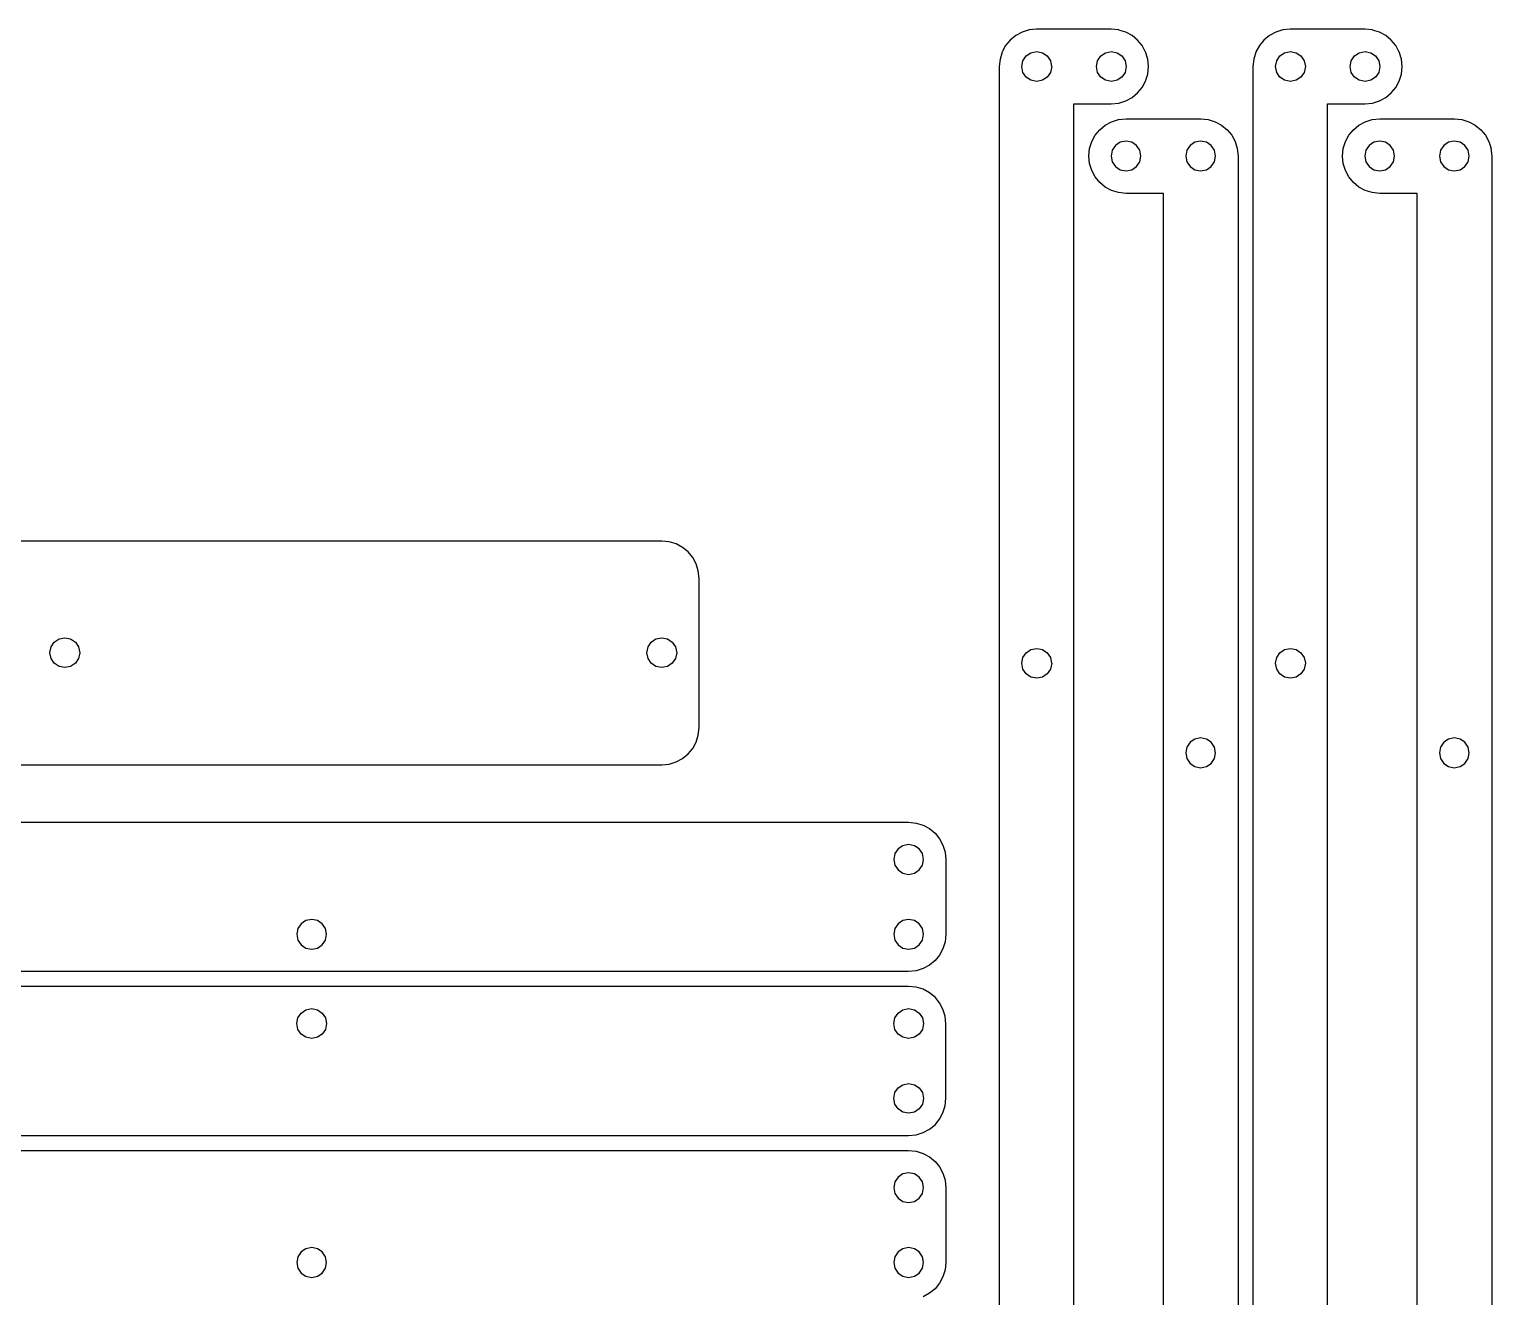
# Model space of a CAD drawing. Extents: x -265 to 665, y -93 to 439.
# Drawn here: x 468.9 to 664.9, y 267.2 to 437.1 of the extents above; entities that cross this region are included whole.
import ezdxf

# ---------------------------------------------------------------- set-up
doc = ezdxf.new("R2010")
doc.units = 0

msp = doc.modelspace()

# ---------------------------------------------------------------- linework, layer by layer
at = {"layer": 'Calque 1'}
for p, q in [((600.402, 435.627), (599.792665, 434.887491)), ((601.142, 436.236), (600.402491, 435.626401)), ((601.991, 436.696), (601.141689, 436.236155)), ((602.93, 436.987), (601.990466, 436.696488)), ((603.941, 437.088), (602.93082, 436.986665)), ((613.942, 437.088), (603.9408, 437.088265)), ((614.952, 436.987), (613.94182, 437.088071)), ((615.892, 436.696), (614.952466, 436.986512)), ((616.741, 436.236), (615.891424, 436.69611)), ((617.48, 435.626), (616.740755, 436.235599)), ((618.09, 434.887), (617.480401, 435.626245)), ((634.401, 435.627), (633.792459, 434.887491)), ((635.139, 436.236), (634.400813, 435.626401)), ((635.991, 436.696), (635.139043, 436.236155)), ((636.93, 436.987), (635.99073, 436.696488)), ((637.939, 437.088), (636.93094, 436.986665)), ((647.94, 437.088), (637.9388, 437.088265)), ((648.95, 436.987), (647.93929, 437.088071)), ((649.89, 436.696), (648.95073, 436.986512)), ((650.739, 436.236), (649.889689, 436.69611)), ((651.48, 435.626), (650.739168, 436.235599)), ((652.088, 434.887), (651.479459, 435.626245)), ((599.333, 434.037), (599.042752, 433.097466)), ((599.793, 434.887), (599.33289, 434.037424)), ((602.116, 432.866), (602.544624, 433.501528)), ((602.545, 433.502), (603.180793, 433.93036)), ((603.181, 433.93), (603.959403, 434.087162)), ((603.959, 434.087), (604.737403, 433.930102)), ((604.737, 433.93), (605.372793, 433.50164)), ((605.373, 433.502), (605.80136, 432.866472)), ((612.117, 432.866), (612.545624, 433.501793)), ((612.546, 433.502), (613.181793, 433.930624)), ((613.182, 433.931), (613.960403, 434.087898)), ((613.96, 434.088), (614.738403, 433.931102)), ((614.739, 433.931), (615.374528, 433.502376)), ((615.374, 433.502), (615.802624, 432.866207)), ((618.55, 434.037), (618.090155, 434.886576)), ((618.84, 433.098), (618.549488, 434.037534)), ((633.332, 434.037), (633.040959, 433.097466)), ((633.793, 434.887), (633.332626, 434.037424)), ((636.116, 432.866), (636.544624, 433.501528)), ((636.544, 433.502), (637.178999, 433.93036)), ((637.179, 433.93), (637.956874, 434.087162)), ((637.957, 434.087), (638.73752, 433.930102)), ((638.738, 433.93), (639.372999, 433.50164)), ((639.373, 433.502), (639.801624, 432.866472)), ((646.117, 432.866), (646.545624, 433.501793)), ((646.545, 433.502), (647.179999, 433.930624)), ((647.18, 433.931), (647.957874, 434.087898)), ((647.958, 434.088), (648.735874, 433.931102)), ((648.736, 433.931), (649.373645, 433.502376)), ((649.374, 433.502), (649.802624, 432.866207)), ((652.549, 434.037), (652.088626, 434.886576)), ((652.84, 433.098), (652.548959, 434.037534)), ((599.042, 433.098), (598.940665, 432.08782)), ((598.941, 432.088), (598.941, 155.588)), ((602.116, 431.309), (601.958838, 432.087403)), ((601.959, 432.088), (602.116162, 432.866403)), ((602.545, 430.674), (602.116376, 431.309793)), ((605.801, 431.309), (605.37264, 430.672942)), ((605.801, 432.866), (605.958162, 432.087332)), ((605.959, 432.088), (605.801838, 431.309597)), ((605.959, 432.088), (605.959, 432.088)), ((611.96, 432.088), (612.117162, 432.866403)), ((612.117, 431.309), (611.960102, 432.087403)), ((612.546, 430.674), (612.117376, 431.309793)), ((615.803, 431.309), (615.374376, 430.673207)), ((615.96, 432.088), (615.802838, 431.309597)), ((615.803, 432.866), (615.960162, 432.087597)), ((615.96, 432.088), (615.96, 432.088)), ((618.839, 431.075), (618.940071, 432.08518)), ((618.942, 432.088), (618.840665, 433.09818)), ((618.94, 432.086), (618.942646, 432.088117)), ((633.041, 433.098), (632.940458, 432.08782)), ((632.941, 432.088), (632.941, 155.588)), ((635.957, 432.088), (636.11575, 432.866403)), ((636.116, 431.309), (635.95725, 432.087403)), ((636.544, 430.674), (636.115376, 431.309793)), ((639.801, 431.309), (639.372376, 430.672942)), ((639.957, 432.088), (639.800896, 431.309597)), ((639.801, 432.866), (639.957104, 432.087332)), ((639.957, 432.088), (639.957, 432.088)), ((645.958, 432.088), (646.11675, 432.866403)), ((646.117, 431.309), (645.95825, 432.087403)), ((646.545, 430.674), (646.116376, 431.309793)), ((649.802, 431.309), (649.373376, 430.673207)), ((649.802, 432.866), (649.958104, 432.087597)), ((649.959, 432.088), (649.802896, 431.309597)), ((649.959, 432.088), (649.959, 432.088)), ((652.837, 431.075), (652.940187, 432.08518)), ((652.94, 432.088), (652.839458, 433.09818)), ((652.94, 432.086), (652.94, 432.088)), ((603.181, 430.245), (602.545207, 430.673624)), ((603.959, 430.088), (603.180597, 430.245427)), ((604.738, 430.245), (603.959332, 430.087838)), ((605.373, 430.673), (604.737472, 430.244376)), ((613.182, 430.245), (612.546207, 430.673624)), ((613.96, 430.088), (613.181332, 430.245162)), ((614.739, 430.245), (613.960597, 430.087838)), ((615.374, 430.674), (614.738472, 430.245376)), ((617.479, 428.547), (618.088599, 429.286245)), ((618.089, 429.286), (618.548845, 430.135576)), ((618.549, 430.136), (618.839512, 431.075534)), ((637.179, 430.245), (636.544001, 430.673624)), ((637.957, 430.088), (637.179126, 430.245427)), ((638.738, 430.245), (637.95748, 430.087838)), ((639.373, 430.673), (638.738001, 430.244376)), ((647.18, 430.245), (646.545001, 430.673624)), ((647.958, 430.088), (647.180126, 430.245162)), ((648.739, 430.245), (647.95848, 430.087838)), ((649.374, 430.674), (648.739001, 430.245376)), ((651.477, 428.547), (652.088187, 429.286245)), ((652.088, 429.286), (652.545729, 430.135576)), ((652.546, 430.136), (652.837041, 431.075534)), ((614.951, 427.187), (615.890534, 427.477512)), ((615.89, 427.478), (616.739576, 427.937845)), ((616.74, 427.938), (617.479245, 428.547599)), ((648.95, 427.187), (649.88927, 427.477512)), ((649.89, 427.478), (650.739311, 427.937845)), ((650.739, 427.938), (651.477187, 428.547599)), ((608.941, 160.585), (608.941, 427.086)), ((608.941, 427.086), (613.941, 427.086)), ((613.941, 427.086), (614.95118, 427.187335)), ((642.939, 160.585), (642.939, 427.086)), ((642.939, 427.086), (647.94, 427.086)), ((647.94, 427.086), (648.95071, 427.187335)), ((611.792, 422.885), (612.401335, 423.624509)), ((612.402, 423.625), (613.141509, 424.234599)), ((613.141, 424.234), (613.990576, 424.693845)), ((613.991, 424.694), (614.930534, 424.984512)), ((614.93, 424.985), (615.94018, 425.086335)), ((615.941, 425.086), (625.941, 425.086)), ((625.941, 425.086), (626.95091, 424.984929)), ((626.951, 424.985), (627.890799, 424.694488)), ((627.89, 424.694), (628.739311, 424.23389)), ((628.74, 424.234), (629.480039, 423.624401)), ((629.48, 423.625), (630.088541, 422.885491)), ((645.791, 422.885), (646.399541, 423.624509)), ((646.4, 423.625), (647.140832, 424.234599)), ((647.141, 424.234), (647.990311, 424.693845)), ((647.99, 424.694), (648.92927, 424.984512)), ((648.929, 424.985), (649.93971, 425.086335)), ((649.94, 425.086), (659.939, 425.086)), ((659.939, 425.086), (660.94971, 424.984929)), ((660.949, 424.985), (661.88827, 424.694488)), ((661.889, 424.694), (662.738311, 424.23389)), ((662.738, 424.234), (663.478832, 423.624401)), ((663.479, 423.625), (664.087541, 422.885491)), ((611.042, 421.096), (611.332512, 422.035534)), ((611.332, 422.035), (611.79211, 422.884576)), ((614.508, 421.5), (614.079376, 420.864207)), ((615.144, 421.929), (614.508472, 421.500376)), ((615.922, 422.086), (615.143597, 421.928838)), ((616.701, 421.929), (615.922597, 422.086162)), ((617.337, 421.5), (616.701207, 421.928624)), ((617.765, 420.864), (617.336376, 421.499793)), ((624.509, 421.5), (624.080376, 420.864472)), ((625.144, 421.928), (624.508472, 421.49964)), ((625.923, 422.085), (625.144597, 421.927838)), ((626.701, 421.928), (625.922597, 422.085427)), ((627.337, 421.5), (626.701207, 421.92836)), ((627.766, 420.864), (627.337376, 421.499528)), ((630.088, 422.885), (630.548374, 422.035689)), ((630.549, 422.036), (630.840041, 421.096201)), ((645.04, 421.096), (645.331041, 422.035534)), ((645.331, 422.035), (645.791374, 422.884576)), ((648.506, 421.5), (648.077376, 420.864207)), ((649.144, 421.929), (648.506355, 421.500376)), ((649.921, 422.086), (649.143126, 421.928838)), ((650.699, 421.929), (649.921126, 422.086162)), ((651.334, 421.5), (650.699001, 421.928624)), ((651.763, 420.864), (651.334376, 421.499793)), ((658.507, 421.5), (658.078376, 420.864472)), ((659.142, 421.928), (658.507001, 421.49964)), ((659.923, 422.085), (659.14248, 421.927838)), ((660.701, 421.928), (659.923126, 422.085427)), ((661.336, 421.5), (660.701001, 421.92836)), ((661.764, 420.864), (661.335376, 421.499528)), ((664.087, 422.885), (664.547374, 422.035689)), ((664.548, 422.036), (664.839041, 421.096201)), ((611.042, 419.074), (610.940929, 420.08391)), ((610.941, 420.086), (611.042071, 421.09591)), ((610.941, 420.084), (610.941, 420.086)), ((614.08, 420.864), (613.922838, 420.085861)), ((613.923, 420.086), (614.080162, 419.307332)), ((613.923, 420.086), (613.923, 420.086)), ((617.922, 420.086), (617.764838, 420.864139)), ((617.765, 419.307), (617.922162, 420.085668)), ((624.08, 420.864), (623.922838, 420.085597)), ((623.923, 420.086), (624.080162, 419.307332)), ((623.923, 420.086), (623.923, 420.086)), ((627.923, 420.086), (627.765838, 420.864139)), ((627.766, 419.307), (627.923162, 420.085668)), ((630.84, 421.096), (630.940542, 420.08582)), ((630.94, 420.086), (630.94, 143.586)), ((644.939, 420.086), (645.039542, 421.09591)), ((644.939, 420.084), (644.939, 420.086)), ((645.043, 419.074), (644.939813, 420.08391)), ((648.077, 420.864), (647.920896, 420.085861)), ((647.921, 420.086), (648.077104, 419.307332)), ((647.921, 420.086), (647.921, 420.086)), ((651.763, 419.307), (651.92175, 420.085668)), ((651.922, 420.086), (651.76325, 420.864139)), ((657.922, 420.086), (658.078104, 419.307332)), ((657.922, 420.086), (657.922, 420.086)), ((658.079, 420.864), (657.922896, 420.085597)), ((661.764, 419.307), (661.92275, 420.085668)), ((661.923, 420.086), (661.76425, 420.864139)), ((664.839, 421.096), (664.939542, 420.08582)), ((664.939, 420.086), (664.939, 143.586)), ((611.333, 418.134), (611.042488, 419.073799)), ((611.793, 417.285), (611.333155, 418.134311)), ((614.08, 419.307), (614.50836, 418.671207)), ((614.508, 418.672), (615.143793, 418.24364)), ((615.144, 418.243), (615.922403, 418.085838)), ((615.922, 418.086), (616.700403, 418.243162)), ((616.701, 418.243), (617.336793, 418.67136)), ((617.337, 418.672), (617.765624, 419.307793)), ((624.08, 419.307), (624.50836, 418.671207)), ((624.509, 418.672), (625.144793, 418.243111)), ((625.144, 418.243), (625.922403, 418.086102)), ((625.923, 418.086), (626.701668, 418.243162)), ((626.701, 418.243), (627.336528, 418.671624)), ((627.337, 418.672), (627.765624, 419.307793)), ((645.331, 418.134), (645.042605, 419.073799)), ((645.791, 417.285), (645.330626, 418.134311)), ((648.077, 419.307), (648.505624, 418.671207)), ((648.506, 418.672), (649.143645, 418.24364)), ((649.144, 418.243), (649.921874, 418.085838)), ((649.921, 418.086), (650.698874, 418.243162)), ((650.699, 418.243), (651.333999, 418.67136)), ((651.334, 418.672), (651.762624, 419.307793)), ((658.079, 419.307), (658.507624, 418.671207)), ((658.507, 418.672), (659.141999, 418.243111)), ((659.142, 418.243), (659.92252, 418.086102)), ((659.923, 418.086), (660.700874, 418.243162)), ((660.701, 418.243), (661.335999, 418.671624)), ((661.336, 418.672), (661.764624, 419.307793)), ((612.402, 416.545), (611.792401, 417.284509)), ((613.142, 415.936), (612.402755, 416.545599)), ((613.991, 415.476), (613.141424, 415.935845)), ((646.403, 416.545), (645.791813, 417.284509)), ((647.141, 415.936), (646.402813, 416.545599)), ((647.99, 415.476), (647.140689, 415.935845)), ((614.931, 415.185), (613.991466, 415.475512)), ((615.941, 415.084), (614.93082, 415.185335)), ((620.941, 415.084), (615.941, 415.084)), ((620.941, 148.584), (620.941, 415.084)), ((648.929, 415.185), (647.98973, 415.475512)), ((649.94, 415.084), (648.92929, 415.185335)), ((654.941, 415.084), (649.94, 415.084)), ((654.941, 148.584), (654.941, 415.084)), ((553.70449, 368.47517), (393.705, 368.475)), ((554.714606, 368.373933), (553.70449, 368.47517)), ((555.654257, 368.083429), (554.714606, 368.373933)), ((556.503651, 367.623464), (555.654257, 368.083429)), ((557.242995, 367.013846), (556.503651, 367.623464)), ((557.852495, 366.274383), (557.242995, 367.013846)), ((558.312358, 365.424883), (557.852495, 366.274383)), ((558.602791, 364.485153), (558.312358, 365.424883)), ((558.704, 363.475), (558.602791, 364.485153)), ((558.70451, 343.47517), (558.704, 363.475)), ((471.862483, 354.289377), (472.290363, 354.92406)), ((472.290363, 354.92406), (472.925885, 355.352529)), ((472.925885, 355.352529), (473.704163, 355.509635)), ((473.704163, 355.509635), (473.7044, 355.5094)), ((473.7044, 355.5094), (474.482928, 355.352403)), ((474.482928, 355.352403), (475.11886, 354.924063)), ((475.11886, 354.924063), (475.547544, 354.288131)), ((551.861708, 354.288013), (552.290291, 354.92362)), ((552.290291, 354.92362), (552.926018, 355.352167)), ((552.926018, 355.352167), (553.7046, 355.5094)), ((553.7046, 355.5094), (554.483231, 355.352286)), ((553.7046, 355.5094), (553.7046, 355.5094)), ((554.483231, 355.352286), (555.119081, 354.923778)), ((555.119081, 354.923778), (555.547754, 354.288132)), ((471.705449, 353.51225), (471.862483, 354.289377)), ((471.705449, 353.509604), (471.705449, 353.51225)), ((471.705449, 353.506958), (471.705449, 353.509604)), ((471.862291, 352.731475), (471.705449, 353.506958)), ((475.547544, 354.288131), (475.704885, 353.509603)), ((475.704885, 353.509603), (475.54761, 352.731829)), ((551.70456, 353.5096), (551.861708, 354.288013)), ((551.861864, 352.731208), (551.70456, 353.5096)), ((555.70485, 353.5096), (555.547636, 352.73112)), ((555.547754, 354.288132), (555.70485, 353.5096)), ((601.959, 352.088), (602.116162, 352.866377)), ((602.116, 352.866), (602.544624, 353.501661)), ((602.545, 353.502), (603.180793, 353.930651)), ((603.181, 353.931), (603.959403, 354.088295)), ((603.959, 354.088), (604.737403, 353.930891)), ((604.737, 353.931), (605.372793, 353.502455)), ((605.373, 353.502), (605.80136, 352.866313)), ((605.801, 352.867), (605.958162, 352.088359)), ((635.957, 352.088), (636.11575, 352.866377)), ((636.116, 352.866), (636.544624, 353.501661)), ((636.544, 353.502), (637.178999, 353.930651)), ((637.179, 353.931), (637.956874, 354.088295)), ((637.957, 354.088), (638.73752, 353.930891)), ((638.738, 353.931), (639.372999, 353.502455)), ((639.373, 353.502), (639.801624, 352.866313)), ((639.801, 352.867), (639.957104, 352.088359)), ((472.288828, 352.097758), (471.862291, 352.731475)), ((472.291474, 352.095112), (472.288828, 352.097758)), ((472.92663, 351.666914), (472.291474, 352.095112)), ((472.291474, 352.095112), (472.291474, 352.095112)), ((473.704404, 351.509563), (472.92663, 351.666914)), ((474.481583, 351.666451), (473.704404, 351.509563)), ((475.116664, 352.094027), (474.481583, 351.666451)), ((475.11931, 352.096673), (475.116664, 352.094027)), ((475.54761, 352.731829), (475.11931, 352.096673)), ((475.11931, 352.096673), (475.11931, 352.096673)), ((552.290543, 352.09546), (551.861864, 352.731208)), ((552.92624, 351.666771), (552.290543, 352.09546)), ((553.7046, 351.50956), (552.92624, 351.666771)), ((554.483113, 351.666742), (553.7046, 351.50956)), ((555.118924, 352.095381), (554.483113, 351.666742)), ((555.547636, 352.73112), (555.118924, 352.095381)), ((602.116, 351.309), (601.958838, 352.087483)), ((602.545, 350.674), (602.116376, 351.309899)), ((605.801, 351.309), (605.37264, 350.673048)), ((605.959, 352.088), (605.801838, 351.309279)), ((605.959, 352.088), (605.959, 352.088)), ((636.116, 351.309), (635.95725, 352.087483)), ((636.544, 350.674), (636.115376, 351.309899)), ((639.801, 351.309), (639.372376, 350.673048)), ((639.957, 352.088), (639.800896, 351.309279)), ((639.957, 352.088), (639.957, 352.088)), ((603.181, 350.245), (602.545207, 350.673836)), ((603.959, 350.087), (603.180597, 350.244268)), ((604.738, 350.244), (603.959332, 350.086917)), ((605.373, 350.673), (604.737472, 350.24427)), ((637.179, 350.245), (636.544001, 350.673836)), ((637.957, 350.087), (637.179126, 350.244268)), ((638.738, 350.244), (637.95748, 350.086917)), ((639.373, 350.673), (638.738001, 350.24427)), ((558.603301, 342.465017), (558.70451, 343.47517)), ((557.853005, 340.675787), (558.312868, 341.525287)), ((558.312868, 341.525287), (558.603301, 342.465017)), ((624.509, 341.5), (624.080376, 340.864313)), ((625.144, 341.929), (624.508472, 341.500455)), ((625.923, 342.086), (625.144597, 341.928864)), ((626.701, 341.929), (625.922597, 342.086321)), ((627.337, 341.5), (626.701207, 341.928651)), ((627.766, 340.864), (627.337376, 341.499661)), ((658.507, 341.5), (658.078376, 340.864313)), ((659.142, 341.929), (658.507001, 341.500455)), ((659.923, 342.086), (659.14248, 341.928864)), ((660.701, 341.929), (659.923126, 342.086321)), ((661.336, 341.5), (660.701001, 341.928651)), ((661.764, 340.864), (661.335376, 341.499661)), ((555.654767, 338.866741), (556.504161, 339.326706)), ((556.504161, 339.326706), (557.243505, 339.936324)), ((557.243505, 339.936324), (557.853005, 340.675787)), ((624.08, 340.865), (623.922838, 340.086359)), ((623.923, 340.086), (624.080162, 339.307253)), ((623.923, 340.086), (623.923, 340.086)), ((624.08, 339.307), (624.50836, 338.671075)), ((627.337, 338.672), (627.765624, 339.307925)), ((627.923, 340.086), (627.765838, 340.864377)), ((627.766, 339.307), (627.923162, 340.085456)), ((657.922, 340.086), (658.078104, 339.307253)), ((657.922, 340.086), (657.922, 340.086)), ((658.079, 340.865), (657.922896, 340.086359)), ((658.079, 339.307), (658.507624, 338.671075)), ((661.336, 338.672), (661.764624, 339.307925)), ((661.764, 339.307), (661.92275, 340.085456)), ((661.923, 340.086), (661.76425, 340.864377)), ((393.705334, 338.475287), (553.705, 338.475)), ((553.705, 338.475), (554.715116, 338.576237)), ((554.715116, 338.576237), (555.654767, 338.866741)), ((624.509, 338.671), (625.144793, 338.24227)), ((625.144, 338.243), (625.922403, 338.085917)), ((625.923, 338.085), (626.701668, 338.242268)), ((626.701, 338.243), (627.336528, 338.671836)), ((658.507, 338.671), (659.141999, 338.24227)), ((659.142, 338.243), (659.92252, 338.085917)), ((659.923, 338.085), (660.700874, 338.242268)), ((660.701, 338.243), (661.335999, 338.671836)), ((310.286, 330.772), (586.785, 330.772)), ((586.785, 330.772), (587.79544, 330.671458)), ((587.795, 330.671), (588.734534, 330.379959)), ((588.735, 330.38), (589.584576, 329.919626)), ((589.584, 329.92), (590.323509, 329.311459)), ((590.324, 329.311), (590.933599, 328.570168)), ((586.007, 327.634), (585.370942, 327.205376)), ((586.785, 327.79), (586.006597, 327.633896)), ((587.563, 327.634), (586.784597, 327.790104)), ((586.785, 327.79), (586.785, 327.79)), ((588.199, 327.205), (587.563472, 327.633624)), ((590.934, 328.57), (591.39411, 327.720689)), ((591.394, 327.721), (591.684512, 326.78173)), ((584.942, 326.568), (584.784838, 325.790126)), ((584.785, 325.79), (584.942427, 325.012126)), ((585.37, 327.205), (584.941376, 326.567355)), ((588.627, 326.568), (588.198376, 327.205645)), ((588.627, 325.012), (588.784162, 325.789874)), ((588.784, 325.79), (588.627102, 326.567874)), ((591.684, 326.782), (591.785071, 325.77129)), ((591.785, 325.771), (591.785, 315.773)), ((584.942, 325.012), (585.370624, 324.377001)), ((585.371, 324.377), (586.006793, 323.948376)), ((586.007, 323.948), (586.785403, 323.78925)), ((586.785, 323.789), (587.563403, 323.94775)), ((587.563, 323.948), (588.198528, 324.376624)), ((588.199, 324.377), (588.62736, 325.011999)), ((506.006, 317.596), (505.370075, 317.170021)), ((506.785, 317.754), (506.006253, 317.59525)), ((506.785, 317.754), (506.785, 317.754)), ((507.564, 317.596), (506.785517, 317.75475)), ((508.199, 317.167), (507.563366, 317.595624)), ((586.007, 317.596), (585.370942, 317.170021)), ((586.785, 317.754), (586.006597, 317.59525)), ((587.563, 317.596), (586.784597, 317.75475)), ((586.785, 317.754), (586.785, 317.754)), ((588.199, 317.167), (587.563472, 317.595624)), ((504.942, 316.532), (504.784917, 315.754126)), ((504.785, 315.754), (504.942242, 314.976126)), ((505.37, 317.17), (504.94127, 316.532355)), ((508.628, 316.532), (508.199508, 317.166999)), ((508.785, 315.754), (508.627891, 316.531874)), ((508.628, 314.976), (508.785189, 315.753874)), ((584.942, 316.532), (584.784838, 315.754126)), ((584.785, 315.754), (584.942427, 314.976126)), ((585.37, 317.17), (584.941376, 316.532355)), ((588.627, 316.532), (588.198376, 317.166999)), ((588.627, 314.976), (588.784162, 315.753874)), ((588.784, 315.754), (588.627102, 316.531874)), ((591.785, 315.773), (591.683665, 314.76229)), ((504.942, 314.976), (505.370757, 314.341001)), ((505.371, 314.341), (506.006899, 313.912376)), ((506.006, 313.913), (506.784588, 313.75425)), ((506.785, 313.754), (507.563271, 313.91275)), ((507.563, 313.913), (508.198634, 314.341624)), ((508.199, 314.341), (508.627624, 314.975999)), ((584.942, 314.976), (585.370624, 314.341001)), ((585.371, 314.341), (586.006793, 313.912376)), ((586.007, 313.913), (586.785403, 313.75425)), ((586.785, 313.754), (587.563403, 313.91275)), ((587.563, 313.913), (588.198528, 314.341624)), ((588.199, 314.341), (588.62736, 314.975999)), ((591.393, 313.823), (590.933155, 312.973689)), ((591.684, 314.762), (591.393488, 313.82273)), ((590.324, 312.232), (589.584491, 311.623459)), ((590.933, 312.973), (590.323401, 312.232168)), ((586.785, 310.772), (310.285, 310.772)), ((587.795, 310.873), (586.78482, 310.772458)), ((588.735, 311.164), (587.795201, 310.872959)), ((589.584, 311.624), (588.734424, 311.163626)), ((586.785, 308.772), (310.285, 308.772)), ((587.795, 308.671), (586.78482, 308.771542)), ((588.735, 308.38), (587.795201, 308.671041)), ((589.584, 307.92), (588.734424, 308.380374)), ((590.324, 307.311), (589.584491, 307.919541)), ((506.006, 305.631), (506.784588, 305.78975)), ((506.785, 305.79), (507.563244, 305.63125)), ((586.007, 305.631), (586.785403, 305.78975)), ((586.785, 305.79), (587.563403, 305.63125)), ((590.933, 306.57), (590.323401, 307.310832)), ((591.393, 305.721), (590.933155, 306.570312)), ((504.785, 303.79), (504.942242, 304.567874)), ((504.942, 304.568), (505.370783, 305.202999)), ((505.371, 305.203), (506.006899, 305.631624)), ((507.563, 305.631), (508.198661, 305.202376)), ((508.199, 305.203), (508.627624, 304.568001)), ((508.628, 304.568), (508.785189, 303.790126)), ((584.785, 303.79), (584.942427, 304.567874)), ((584.942, 304.568), (585.370624, 305.202999)), ((585.371, 305.203), (586.006793, 305.631624)), ((587.563, 305.631), (588.198528, 305.202376)), ((588.199, 305.203), (588.62736, 304.568001)), ((588.627, 304.568), (588.784162, 303.790126)), ((591.684, 304.782), (591.393488, 305.72127)), ((591.785, 303.771), (591.683665, 304.78171)), ((504.942, 303.012), (504.784891, 303.789874)), ((505.37, 302.374), (504.941296, 303.011645)), ((506.006, 301.946), (505.370048, 302.374624)), ((506.785, 301.789), (506.006253, 301.945104)), ((507.564, 301.946), (506.785517, 301.789896)), ((508.199, 302.374), (507.563392, 301.945376)), ((508.628, 303.012), (508.199481, 302.374355)), ((508.785, 303.79), (508.627891, 303.012126)), ((584.942, 303.012), (584.784838, 303.789874)), ((585.37, 302.374), (584.941376, 303.011645)), ((586.007, 301.946), (585.370942, 302.374624)), ((586.785, 301.789), (586.006597, 301.945104)), ((587.564, 301.946), (586.785332, 301.789896)), ((588.199, 302.374), (587.563472, 301.945376)), ((588.627, 303.012), (588.19864, 302.374355)), ((588.784, 303.79), (588.627102, 303.012126)), ((591.785, 293.773), (591.785, 303.771)), ((506.785, 301.789), (506.785, 301.789)), ((586.785, 301.789), (586.785, 301.789)), ((584.785, 293.754), (584.942427, 294.531874)), ((584.942, 294.532), (585.370624, 295.166999)), ((585.371, 295.167), (586.006793, 295.595624)), ((586.007, 295.596), (586.785403, 295.75475)), ((586.785, 295.754), (587.563403, 295.59525)), ((587.563, 295.596), (588.198528, 295.167376)), ((588.199, 295.167), (588.62736, 294.532001)), ((588.627, 294.532), (588.784162, 293.754126)), ((584.942, 292.973), (584.784838, 293.75352)), ((585.37, 292.338), (584.941376, 292.972999)), ((586.007, 291.91), (585.370942, 292.338624)), ((588.199, 292.338), (587.563472, 291.909376)), ((588.627, 292.973), (588.19864, 292.338001)), ((588.784, 293.754), (588.627102, 292.97348)), ((591.394, 291.823), (591.684512, 292.76227)), ((591.684, 292.762), (591.785071, 293.77271)), ((586.785, 291.754), (586.006597, 291.910104)), ((586.785, 291.754), (586.785, 291.754)), ((587.564, 291.91), (586.785332, 291.753896)), ((589.584, 289.624), (590.323509, 290.232541)), ((590.324, 290.232), (590.933599, 290.972832)), ((590.934, 290.973), (591.39411, 291.822311)), ((310.286, 288.772), (586.785, 288.772)), ((586.785, 288.772), (587.79544, 288.872542)), ((587.795, 288.872), (588.734534, 289.163041)), ((588.735, 289.163), (589.584576, 289.623374)), ((310.286, 286.772), (586.785, 286.772)), ((586.785, 286.772), (587.79544, 286.671458)), ((587.795, 286.671), (588.734534, 286.379959)), ((588.735, 286.38), (589.584576, 285.922271)), ((589.584, 285.922), (590.323509, 285.310813)), ((590.324, 285.311), (590.933599, 284.572813)), ((590.934, 284.573), (591.39411, 283.723689)), ((584.942, 282.57), (584.784838, 281.792126)), ((585.37, 283.205), (584.941376, 282.570001)), ((586.007, 283.634), (585.370942, 283.205376)), ((586.785, 283.79), (586.006597, 283.633896)), ((587.563, 283.634), (586.784597, 283.790104)), ((586.785, 283.79), (586.785, 283.79)), ((588.199, 283.205), (587.563472, 283.633624)), ((588.627, 282.57), (588.198376, 283.204999)), ((588.784, 281.792), (588.627102, 282.569874)), ((591.394, 283.724), (591.684512, 282.78473)), ((591.684, 282.784), (591.785071, 281.77329)), ((584.785, 281.792), (584.942427, 281.01148)), ((584.942, 281.012), (585.370624, 280.377001)), ((585.371, 280.377), (586.006793, 279.948376)), ((587.563, 279.948), (588.198528, 280.376624)), ((588.199, 280.377), (588.62736, 281.011999)), ((588.627, 281.012), (588.784162, 281.79252)), ((591.785, 281.774), (591.785, 271.772)), ((586.007, 279.948), (586.785403, 279.791896)), ((586.785, 279.792), (587.563403, 279.948104)), ((504.942, 272.534), (504.784917, 271.756126)), ((505.37, 273.169), (504.94127, 272.534001)), ((506.006, 273.598), (505.370075, 273.169376)), ((506.785, 273.754), (506.006253, 273.597896)), ((506.785, 273.754), (506.785, 273.754)), ((507.564, 273.598), (506.785517, 273.754104)), ((508.199, 273.169), (507.563366, 273.597624)), ((508.628, 272.534), (508.199508, 273.168999)), ((508.785, 271.757), (508.627891, 272.534874)), ((584.942, 272.534), (584.784838, 271.756126)), ((585.37, 273.169), (584.941376, 272.534001)), ((586.007, 273.598), (585.370942, 273.169376)), ((586.785, 273.754), (586.006597, 273.597896)), ((587.563, 273.598), (586.784597, 273.754104)), ((586.785, 273.754), (586.785, 273.754)), ((588.199, 273.169), (587.563472, 273.597624)), ((588.627, 272.534), (588.198376, 273.168999)), ((588.784, 271.757), (588.627102, 272.534874)), ((504.785, 271.757), (504.942242, 270.97648)), ((504.942, 270.976), (505.370757, 270.341001)), ((508.199, 270.341), (508.627624, 270.975999)), ((508.628, 270.976), (508.785189, 271.75652)), ((584.785, 271.757), (584.942427, 270.97648)), ((584.942, 270.976), (585.370624, 270.341001)), ((588.199, 270.341), (588.62736, 270.975999)), ((588.627, 270.976), (588.784162, 271.75652)), ((591.684, 270.762), (591.393488, 269.82273)), ((591.785, 271.772), (591.683665, 270.76129)), ((505.371, 270.341), (506.006899, 269.912376)), ((506.006, 269.912), (506.784588, 269.755896)), ((506.785, 269.756), (507.563271, 269.912104)), ((507.563, 269.912), (508.198634, 270.340624)), ((585.371, 270.341), (586.006793, 269.912376)), ((586.007, 269.912), (586.785403, 269.755896)), ((586.785, 269.756), (587.563403, 269.912104)), ((587.563, 269.912), (588.198528, 270.340624)), ((590.933, 268.973), (590.323401, 268.234813)), ((591.393, 269.822), (590.933155, 268.972689)), ((589.584, 267.624), (588.734424, 267.163628)), ((590.324, 268.235), (589.584491, 267.623813))]:
    msp.add_line(p, q, dxfattribs=at)

doc.saveas('drawing.dxf')
